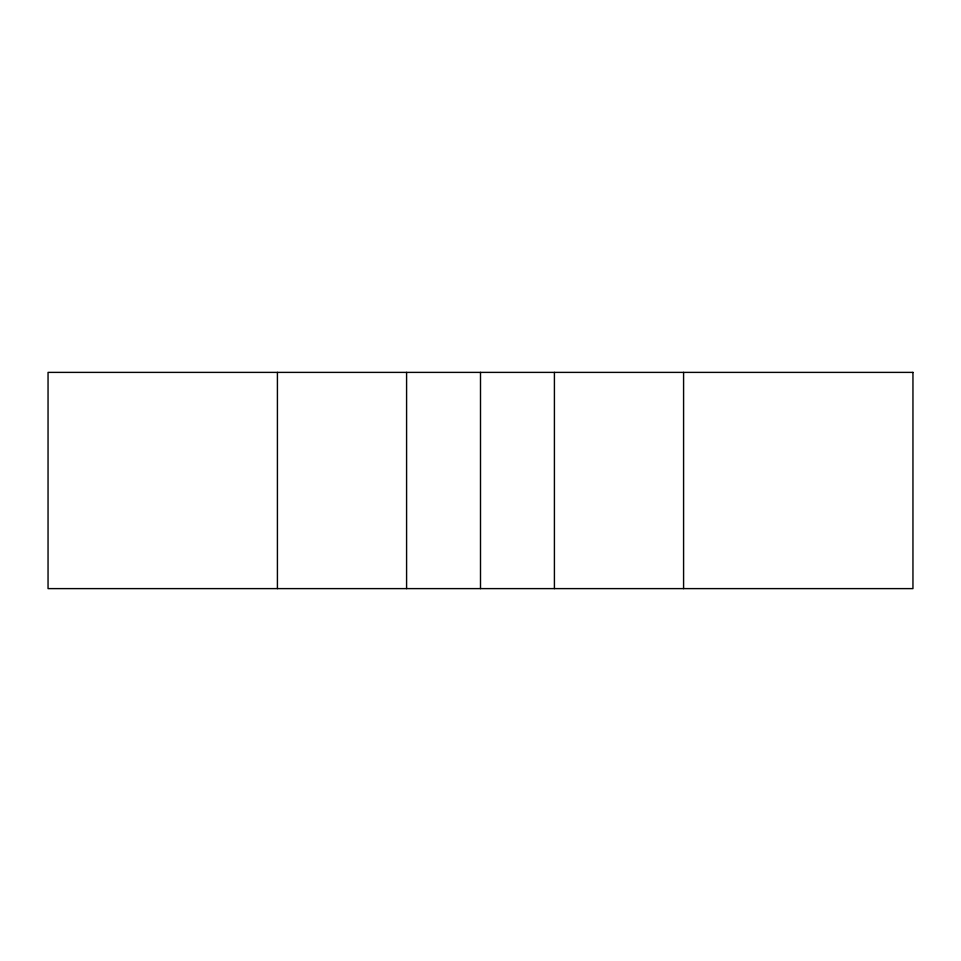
<?xml version="1.0" encoding="UTF-8"?>
<svg xmlns="http://www.w3.org/2000/svg" width="961" height="961" viewBox="0 0 961 961"><rect width="100%" height="100%" fill="white"/><g stroke="black" fill="none" stroke-linecap="round" stroke-linejoin="round"><path stroke-width="1.44" d="M683.583 372.387L683.583 588.612M554.413 372.387L554.413 588.612M480.5 372.387L480.5 588.612M406.587 372.387L406.587 588.612M277.417 372.387L277.417 588.612M912.95 372.387L48.05 372.387L48.05 588.612L912.95 588.612L912.95 372.387"/></g></svg>
